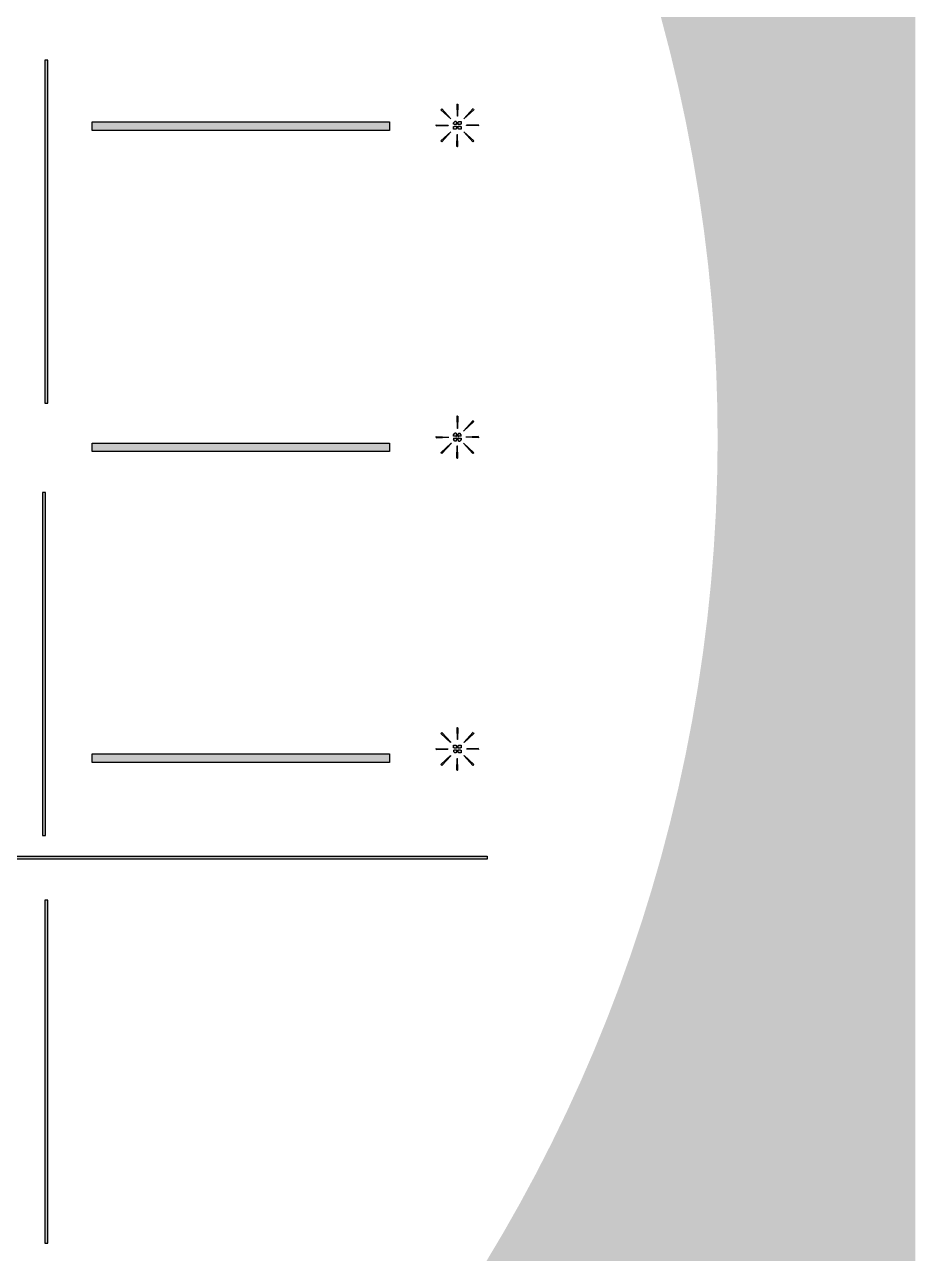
# Model space of a CAD drawing. Header units: inches. Extents: x 0 to 114300, y 0 to 114300.
# Drawn here: x 85721 to 114300, y 30974 to 70381 of the extents above; entities that cross this region are included whole.
import ezdxf

# ---------------------------------------------------------------- set-up
doc = ezdxf.new("R2010")
doc.units = ezdxf.units.IN
doc.header["$MEASUREMENT"] = 0

msp = doc.modelspace()

# ---------------------------------------------------------------- hatches: boundary and pattern name
h = msp.add_hatch()
h.set_pattern_fill('ANSI31', color=256, scale=100)
h.set_pattern_definition([(45, (-3636.992, -6350), (-8.8388348, 8.8388348), [])])
h.paths.add_polyline_path([(114300, 0), (0, 0), (0, 114300), (114300, 114300)])
edge = h.paths.add_edge_path(flags=16)
edge.add_arc((57150, 57150), 50800, 288.3584, 529.7953, ccw=False)
edge.add_line((73150, 8935), (41150, 8935))
edge.add_arc((57150, 57150), 50800, 190.2047, 251.6416, ccw=False)
edge.add_arc((57150, 57150), 50800, 169.7953, 190.2047, ccw=False)
h = msp.add_hatch(color=256)
h.dxf.hatch_style = 1
h.paths.add_polyline_path([(86466, 69238), (86366, 69238), (86366, 58238), (86466, 58238)])
h = msp.add_hatch()
h.set_pattern_fill('ANSI31', color=256)
edge = h.paths.add_edge_path()
edge.add_arc((99605, 67150), 295, 89.0665, 90.9335)
edge.add_line((99600, 67445), (99585, 67825))
edge.add_line((99585, 67825), (99625, 67825))
edge.add_line((99625, 67825), (99610, 67445))
edge = h.paths.add_edge_path()
edge.add_arc((99605, 67150), 295, 44.4681, 45.5319)
edge.add_line((99812, 67361), (100105, 67678))
edge.add_line((100105, 67678), (100119, 67664))
edge.add_line((100119, 67664), (100133, 67650))
edge.add_line((100133, 67650), (99816, 67357))
edge = h.paths.add_edge_path()
edge.add_arc((99605, 67150), 295, 359.0665, 360.9335)
edge.add_line((99900, 67155), (100280, 67170))
edge.add_line((100280, 67170), (100280, 67150))
edge.add_line((100280, 67150), (100280, 67130))
edge.add_line((100280, 67130), (99900, 67145))
edge = h.paths.add_edge_path()
edge.add_arc((99605, 67150), 295, 314.4681, 315.5319)
edge.add_line((99816, 66943), (100133, 66650))
edge.add_line((100133, 66650), (100119, 66636))
edge.add_line((100119, 66636), (100105, 66622))
edge.add_line((100105, 66622), (99812, 66939))
edge = h.paths.add_edge_path()
edge.add_arc((99605, 67150), 295, 269.0665, 270.9335)
edge.add_line((99610, 66855), (99625, 66475))
edge.add_line((99625, 66475), (99605, 66475))
edge.add_line((99605, 66475), (99585, 66475))
edge.add_line((99585, 66475), (99600, 66855))
edge = h.paths.add_edge_path()
edge.add_arc((99605, 67150), 295, 224.4681, 225.5319)
edge.add_line((99398, 66939), (99105, 66622))
edge.add_line((99105, 66622), (99091, 66636))
edge.add_line((99091, 66636), (99077, 66650))
edge.add_line((99077, 66650), (99394, 66943))
edge = h.paths.add_edge_path()
edge.add_arc((99605, 67150), 295, 179.0665, 180.9335)
edge.add_line((99310, 67145), (98930, 67130))
edge.add_line((98930, 67130), (98930, 67150))
edge.add_line((98930, 67150), (98930, 67170))
edge.add_line((98930, 67170), (99310, 67155))
edge = h.paths.add_edge_path()
edge.add_arc((99605, 67150), 295, 134.4681, 135.5319)
edge.add_line((99394, 67357), (99077, 67650))
edge.add_line((99077, 67650), (99091, 67664))
edge.add_line((99091, 67664), (99105, 67678))
edge.add_line((99105, 67678), (99398, 67361))
h.paths.add_polyline_path([(99525, 67275), (99480, 67230), (99480, 67184), (99505, 67184), (99505, 67181), (99530, 67181), (99530, 67178), (99555, 67178), (99555, 67175), (99580, 67175), (99580, 67200), (99577, 67200), (99577, 67225), (99574, 67225), (99574, 67250), (99571, 67250), (99571, 67275)])
h.paths.add_polyline_path([(99571, 67025), (99480, 67025), (99480, 67116), (99505, 67116), (99505, 67119), (99530, 67119), (99530, 67122), (99555, 67122), (99555, 67125), (99580, 67125), (99580, 67100), (99577, 67100), (99577, 67075), (99574, 67075), (99574, 67050), (99571, 67050)])
h.paths.add_polyline_path([(99730, 67116), (99730, 67025), (99639, 67025), (99639, 67050), (99636, 67050), (99636, 67075), (99633, 67075), (99633, 67100), (99630, 67100), (99630, 67125), (99655, 67125), (99655, 67122), (99680, 67122), (99680, 67119), (99705, 67119), (99705, 67116)])
h.paths.add_polyline_path([(99639, 67275), (99730, 67275), (99730, 67184), (99705, 67184), (99705, 67181), (99680, 67181), (99680, 67178), (99655, 67178), (99655, 67175), (99630, 67175), (99630, 67200), (99633, 67200), (99633, 67225), (99636, 67225), (99636, 67250), (99639, 67250)])
h = msp.add_hatch()
h.set_pattern_fill('ANSI31', color=256, scale=10)
h.paths.add_polyline_path([(87885, 67257), (97425, 67257), (97425, 66983), (87885, 66983)])
h.paths.add_polyline_path([(87885, 56961), (97425, 56961), (97425, 56687), (87885, 56687)])
h.paths.add_polyline_path([(87885, 46996), (97425, 46996), (97425, 46722), (87885, 46722)])
h = msp.add_hatch()
h.set_pattern_fill('ANSI31', color=256)
edge = h.paths.add_edge_path()
edge.add_arc((99605, 57150), 274, 314.6033, 315.3967)
edge.add_line((99800, 56957), (100133, 56650))
edge.add_line((100133, 56650), (100119, 56636))
edge.add_line((100119, 56636), (100105, 56622))
edge.add_line((100105, 56622), (99797, 56955))
edge = h.paths.add_edge_path()
edge.add_arc((99605, 57150), 274, 269.1708, 270.8292)
edge.add_line((99609, 56876), (99625, 56475))
edge.add_line((99625, 56475), (99605, 56475))
edge.add_line((99605, 56475), (99585, 56475))
edge.add_line((99585, 56475), (99601, 56876))
edge = h.paths.add_edge_path()
edge.add_arc((99605, 57150), 274, 224.6033, 225.3967)
edge.add_line((99412, 56955), (99105, 56622))
edge.add_line((99105, 56622), (99091, 56636))
edge.add_line((99091, 56636), (99077, 56650))
edge.add_line((99077, 56650), (99410, 56957))
edge = h.paths.add_edge_path()
edge.add_arc((99605, 57150), 274, 179.1708, 180.8292)
edge.add_line((99331, 57146), (98930, 57130))
edge.add_line((98930, 57130), (98930, 57150))
edge.add_line((98930, 57150), (98930, 57170))
edge.add_line((98930, 57170), (99331, 57154))
edge = h.paths.add_edge_path()
edge.add_arc((99605, 57150), 274, 89.1708, 90.8292)
edge.add_line((99601, 57424), (99585, 57825))
edge.add_line((99585, 57825), (99605, 57825))
edge.add_line((99605, 57825), (99625, 57825))
edge.add_line((99625, 57825), (99609, 57424))
edge = h.paths.add_edge_path()
edge.add_arc((99605, 57150), 274, 44.6033, 45.3967)
edge.add_line((99797, 57345), (100105, 57678))
edge.add_line((100105, 57678), (100119, 57664))
edge.add_line((100119, 57664), (100133, 57650))
edge.add_line((100133, 57650), (99800, 57343))
edge = h.paths.add_edge_path()
edge.add_arc((99605, 57150), 274, 359.1708, 360.8292)
edge.add_line((99879, 57154), (100280, 57170))
edge.add_line((100280, 57170), (100280, 57150))
edge.add_line((100280, 57150), (100280, 57130))
edge.add_line((100280, 57130), (99879, 57146))
h.paths.add_polyline_path([(99730, 57071), (99684, 57025), (99639, 57025), (99639, 57050), (99636, 57050), (99636, 57075), (99633, 57075), (99633, 57100), (99630, 57100), (99630, 57125), (99655, 57125), (99655, 57122), (99680, 57122), (99680, 57119), (99705, 57119), (99705, 57116), (99730, 57116)])
h.paths.add_polyline_path([(99525, 57025), (99480, 57071), (99480, 57116), (99505, 57116), (99505, 57119), (99530, 57119), (99530, 57122), (99555, 57122), (99555, 57125), (99580, 57125), (99580, 57100), (99577, 57100), (99577, 57075), (99574, 57075), (99574, 57050), (99571, 57050), (99571, 57025)])
h.paths.add_polyline_path([(99480, 57230), (99525, 57275), (99571, 57275), (99571, 57250), (99574, 57250), (99574, 57225), (99577, 57225), (99577, 57200), (99580, 57200), (99580, 57175), (99555, 57175), (99555, 57178), (99530, 57178), (99530, 57181), (99505, 57181), (99505, 57184), (99480, 57184)])
h.paths.add_polyline_path([(99730, 57230), (99684, 57275), (99639, 57275), (99639, 57250), (99636, 57250), (99636, 57225), (99633, 57225), (99633, 57200), (99630, 57200), (99630, 57175), (99655, 57175), (99655, 57178), (99680, 57178), (99680, 57181), (99705, 57181), (99705, 57184), (99730, 57184)])
h = msp.add_hatch(color=256)
h.dxf.hatch_style = 1
h.paths.add_polyline_path([(86392, 55379), (86292, 55379), (86292, 44379), (86392, 44379)])
h.paths.add_polyline_path([(17608, 43717), (100562, 43717), (100562, 43617), (17608, 43617)])
h.paths.add_polyline_path([(86466, 42305), (86366, 42305), (86366, 31305), (86466, 31305)])
h.paths.add_polyline_path([(27620, 55379), (27520, 55379), (27520, 44379), (27620, 44379)])
h.paths.add_polyline_path([(27694, 42305), (27594, 42305), (27594, 31305), (27694, 31305)])
h.paths.add_polyline_path([(27694, 29226), (27594, 29226), (27594, 18226), (27694, 18226)])
h.paths.add_polyline_path([(17341, 30643), (95846, 30643), (95846, 30543), (17341, 30543)])
h.paths.add_polyline_path([(86466, 29226), (86366, 29226), (86366, 18226), (86466, 18226)])
h.paths.add_polyline_path([(29609, 17563), (84609, 17563), (84609, 17463), (29609, 17463)])
h = msp.add_hatch()
h.set_pattern_fill('ANSI31', color=256)
edge = h.paths.add_edge_path()
edge.add_arc((99605, 47150), 305, 359.025, 360.975)
edge.add_line((99909, 47155), (100280, 47170))
edge.add_line((100280, 47170), (100280, 47150))
edge.add_line((100280, 47150), (100280, 47130))
edge.add_line((100280, 47130), (99909, 47145))
edge = h.paths.add_edge_path()
edge.add_arc((99605, 47150), 305, 314.4144, 315.5856)
edge.add_line((99822, 46937), (100133, 46650))
edge.add_line((100133, 46650), (100119, 46636))
edge.add_line((100119, 46636), (100105, 46622))
edge.add_line((100105, 46622), (99818, 46932))
edge = h.paths.add_edge_path()
edge.add_arc((99605, 47150), 305, 269.025, 270.975)
edge.add_line((99610, 46845), (99625, 46475))
edge.add_line((99625, 46475), (99605, 46475))
edge.add_line((99605, 46475), (99585, 46475))
edge.add_line((99585, 46475), (99600, 46845))
edge = h.paths.add_edge_path()
edge.add_arc((99605, 47150), 305, 224.4144, 225.6248)
edge.add_line((99392, 46932), (99105, 46620))
edge.add_line((99105, 46620), (99077, 46650))
edge.add_line((99077, 46650), (99387, 46937))
edge = h.paths.add_edge_path()
edge.add_arc((99605, 47150), 305, 179.025, 180.975)
edge.add_line((99300, 47145), (98930, 47130))
edge.add_line((98930, 47130), (98930, 47150))
edge.add_line((98930, 47150), (98930, 47170))
edge.add_line((98930, 47170), (99300, 47155))
edge = h.paths.add_edge_path()
edge.add_arc((99605, 47150), 305, 134.4144, 135.5856)
edge.add_line((99387, 47363), (99077, 47650))
edge.add_line((99077, 47650), (99091, 47664))
edge.add_line((99091, 47664), (99105, 47678))
edge.add_line((99105, 47678), (99392, 47368))
edge = h.paths.add_edge_path()
edge.add_arc((99605, 47150), 305, 89.025, 90.975)
edge.add_line((99600, 47455), (99585, 47825))
edge.add_line((99585, 47825), (99605, 47825))
edge.add_line((99605, 47825), (99625, 47825))
edge.add_line((99625, 47825), (99610, 47455))
edge = h.paths.add_edge_path()
edge.add_arc((99605, 47150), 305, 44.4144, 45.5856)
edge.add_line((99818, 47368), (100105, 47678))
edge.add_line((100105, 47678), (100119, 47664))
edge.add_line((100119, 47664), (100133, 47650))
edge.add_line((100133, 47650), (99822, 47363))
h.paths.add_polyline_path([(99525, 47025), (99480, 47071), (99480, 47116), (99505, 47116), (99505, 47119), (99530, 47119), (99530, 47122), (99555, 47122), (99555, 47125), (99580, 47125), (99580, 47100), (99577, 47100), (99577, 47075), (99574, 47075), (99574, 47050), (99571, 47050), (99571, 47025)])
h.paths.add_polyline_path([(99730, 47116), (99730, 47025), (99639, 47025), (99639, 47050), (99636, 47050), (99636, 47075), (99633, 47075), (99633, 47100), (99630, 47100), (99630, 47125), (99655, 47125), (99655, 47122), (99680, 47122), (99680, 47119), (99705, 47119), (99705, 47116)])
h.paths.add_polyline_path([(99639, 47275), (99730, 47275), (99730, 47184), (99705, 47184), (99705, 47181), (99680, 47181), (99680, 47178), (99655, 47178), (99655, 47175), (99630, 47175), (99630, 47200), (99633, 47200), (99633, 47225), (99636, 47225), (99636, 47250), (99639, 47250)])
h.paths.add_polyline_path([(99480, 47184), (99480, 47275), (99571, 47275), (99571, 47250), (99574, 47250), (99574, 47225), (99577, 47225), (99577, 47200), (99580, 47200), (99580, 47175), (99555, 47175), (99555, 47178), (99530, 47178), (99530, 47181), (99505, 47181), (99505, 47184)])

# ---------------------------------------------------------------- linework, layer by layer
for p, q in [((99585, 67825), (99600, 67445)), ((99585, 67825), (99625, 67825)), ((99625, 67825), (99610, 67445)), ((99091, 67664), (99077, 67650)), ((99077, 67650), (99394, 67357)), ((99091, 67664), (99105, 67678)), ((99105, 67678), (99398, 67361)), ((100105, 67678), (99812, 67361)), ((100133, 67650), (99816, 67357)), ((100119, 67664), (100105, 67678)), ((100119, 67664), (100133, 67650)), ((98930, 67150), (98930, 67170)), ((98930, 67170), (99310, 67155)), ((98930, 67150), (98930, 67130)), ((98930, 67130), (99310, 67145)), ((99525, 67275), (99480, 67230)), ((99480, 67184), (99480, 67230)), ((99505, 67184), (99480, 67184)), ((99480, 67025), (99480, 67116)), ((99480, 67116), (99505, 67116)), ((99571, 67025), (99480, 67025)), ((99505, 67181), (99505, 67184)), ((99530, 67181), (99505, 67181)), ((99505, 67116), (99505, 67119)), ((99505, 67119), (99530, 67119)), ((99571, 67275), (99525, 67275)), ((99530, 67178), (99530, 67181)), ((99555, 67178), (99530, 67178)), ((99530, 67119), (99530, 67122)), ((99530, 67122), (99555, 67122)), ((99555, 67175), (99555, 67178)), ((99580, 67175), (99555, 67175)), ((99555, 67122), (99555, 67125)), ((99555, 67125), (99580, 67125)), ((99571, 67275), (99571, 67250)), ((99571, 67275), (99571, 67275)), ((99571, 67250), (99574, 67250)), ((99574, 67050), (99571, 67050)), ((99571, 67050), (99571, 67025)), ((99574, 67250), (99574, 67225)), ((99574, 67225), (99577, 67225)), ((99577, 67075), (99574, 67075)), ((99574, 67075), (99574, 67050)), ((99577, 67225), (99577, 67200)), ((99577, 67200), (99580, 67200)), ((99580, 67100), (99577, 67100)), ((99577, 67100), (99577, 67075)), ((99580, 67200), (99580, 67175)), ((99580, 67125), (99580, 67100)), ((99630, 67175), (99630, 67200)), ((99630, 67200), (99633, 67200)), ((99655, 67175), (99630, 67175)), ((99630, 67100), (99630, 67125)), ((99630, 67125), (99655, 67125)), ((99633, 67100), (99630, 67100)), ((99633, 67200), (99633, 67225)), ((99633, 67225), (99636, 67225)), ((99633, 67075), (99633, 67100)), ((99636, 67075), (99633, 67075)), ((99636, 67225), (99636, 67250)), ((99636, 67250), (99639, 67250)), ((99636, 67050), (99636, 67075)), ((99639, 67050), (99636, 67050)), ((99639, 67250), (99639, 67275)), ((99639, 67275), (99730, 67275)), ((99639, 67025), (99639, 67050)), ((99730, 67025), (99639, 67025)), ((99680, 67178), (99655, 67178)), ((99655, 67178), (99655, 67175)), ((99655, 67125), (99655, 67122)), ((99655, 67122), (99680, 67122)), ((99705, 67181), (99680, 67181)), ((99680, 67181), (99680, 67178)), ((99680, 67122), (99680, 67119)), ((99680, 67119), (99705, 67119)), ((99730, 67184), (99705, 67184)), ((99705, 67184), (99705, 67181)), ((99705, 67119), (99705, 67116)), ((99705, 67116), (99730, 67116)), ((99730, 67275), (99730, 67184)), ((99730, 67116), (99730, 67025)), ((100280, 67170), (99900, 67155)), ((100280, 67130), (99900, 67145)), ((100280, 67150), (100280, 67170)), ((100280, 67150), (100280, 67130)), ((99077, 66650), (99394, 66943)), ((99091, 66636), (99077, 66650)), ((99091, 66636), (99105, 66622)), ((99105, 66622), (99398, 66939)), ((99585, 66475), (99600, 66855)), ((99625, 66475), (99610, 66855)), ((100105, 66622), (99812, 66939)), ((100133, 66650), (99816, 66943)), ((100119, 66636), (100105, 66622)), ((100119, 66636), (100133, 66650)), ((99605, 66475), (99585, 66475)), ((99605, 66475), (99625, 66475)), ((99605, 57825), (99585, 57825)), ((99585, 57825), (99601, 57424)), ((99605, 57825), (99625, 57825)), ((99625, 57825), (99609, 57424)), ((100105, 57678), (99797, 57345)), ((100133, 57650), (99800, 57343)), ((100119, 57664), (100105, 57678)), ((100119, 57664), (100133, 57650)), ((98930, 57150), (98930, 57170)), ((98930, 57170), (99331, 57154)), ((98930, 57150), (98930, 57130)), ((98930, 57130), (99331, 57146)), ((99480, 57230), (99525, 57275)), ((99480, 57184), (99480, 57230)), ((99505, 57184), (99480, 57184)), ((99505, 57181), (99505, 57184)), ((99530, 57181), (99505, 57181)), ((99571, 57275), (99525, 57275)), ((99530, 57178), (99530, 57181)), ((99555, 57178), (99530, 57178)), ((99555, 57175), (99555, 57178)), ((99580, 57175), (99555, 57175)), ((99571, 57275), (99571, 57250)), ((99571, 57250), (99574, 57250)), ((99574, 57250), (99574, 57225)), ((99574, 57225), (99577, 57225)), ((99577, 57225), (99577, 57200)), ((99577, 57200), (99580, 57200)), ((99580, 57200), (99580, 57175)), ((99630, 57175), (99630, 57200)), ((99630, 57200), (99633, 57200)), ((99655, 57175), (99630, 57175)), ((99633, 57200), (99633, 57225)), ((99633, 57225), (99636, 57225)), ((99636, 57225), (99636, 57250)), ((99636, 57250), (99639, 57250)), ((99639, 57250), (99639, 57275)), ((99639, 57275), (99684, 57275)), ((99680, 57178), (99655, 57178)), ((99655, 57178), (99655, 57175)), ((99705, 57181), (99680, 57181)), ((99680, 57181), (99680, 57178)), ((99730, 57230), (99684, 57275)), ((99730, 57184), (99705, 57184)), ((99705, 57184), (99705, 57181)), ((99730, 57184), (99730, 57230)), ((100280, 57170), (99879, 57154)), ((100280, 57130), (99879, 57146)), ((100280, 57150), (100280, 57170)), ((100280, 57150), (100280, 57130)), ((99077, 56650), (99410, 56957)), ((99105, 56622), (99412, 56955)), ((99480, 57116), (99505, 57116)), ((99480, 57116), (99480, 57071)), ((99525, 57025), (99480, 57071)), ((99505, 57116), (99505, 57119)), ((99505, 57119), (99530, 57119)), ((99571, 57025), (99525, 57025)), ((99530, 57119), (99530, 57122)), ((99530, 57122), (99555, 57122)), ((99555, 57122), (99555, 57125)), ((99555, 57125), (99580, 57125)), ((99574, 57050), (99571, 57050)), ((99571, 57050), (99571, 57025)), ((99577, 57075), (99574, 57075)), ((99574, 57075), (99574, 57050)), ((99580, 57100), (99577, 57100)), ((99577, 57100), (99577, 57075)), ((99580, 57125), (99580, 57100)), ((99585, 56475), (99601, 56876)), ((99625, 56475), (99609, 56876)), ((99630, 57100), (99630, 57125)), ((99630, 57125), (99655, 57125)), ((99633, 57100), (99630, 57100)), ((99633, 57075), (99633, 57100)), ((99636, 57075), (99633, 57075)), ((99636, 57050), (99636, 57075)), ((99639, 57050), (99636, 57050)), ((99639, 57025), (99639, 57050)), ((99639, 57025), (99684, 57025)), ((99655, 57125), (99655, 57122)), ((99655, 57122), (99680, 57122)), ((99680, 57122), (99680, 57119)), ((99680, 57119), (99705, 57119)), ((99730, 57071), (99684, 57025)), ((99705, 57119), (99705, 57116)), ((99705, 57116), (99730, 57116)), ((99730, 57116), (99730, 57071)), ((100105, 56622), (99797, 56955)), ((100133, 56650), (99800, 56957)), ((99091, 56636), (99077, 56650)), ((99091, 56636), (99105, 56622)), ((99605, 56475), (99585, 56475)), ((99605, 56475), (99625, 56475)), ((100119, 56636), (100105, 56622)), ((100119, 56636), (100133, 56650)), ((99605, 47825), (99585, 47825)), ((99585, 47825), (99600, 47455)), ((99605, 47825), (99625, 47825)), ((99625, 47825), (99610, 47455)), ((99091, 47664), (99077, 47650)), ((99077, 47650), (99387, 47363)), ((99091, 47664), (99105, 47678)), ((99105, 47678), (99392, 47368)), ((100105, 47678), (99818, 47368)), ((100133, 47650), (99822, 47363)), ((100119, 47664), (100105, 47678)), ((100119, 47664), (100133, 47650)), ((98930, 47150), (98930, 47170)), ((98930, 47170), (99300, 47155)), ((98930, 47150), (98930, 47130)), ((98930, 47130), (99300, 47145)), ((99077, 46650), (99387, 46937)), ((99105, 46620), (99392, 46932)), ((99480, 47275), (99571, 47275)), ((99480, 47184), (99480, 47275)), ((99505, 47184), (99480, 47184)), ((99480, 47116), (99505, 47116)), ((99480, 47116), (99480, 47071)), ((99525, 47025), (99480, 47071)), ((99505, 47181), (99505, 47184)), ((99530, 47181), (99505, 47181)), ((99505, 47116), (99505, 47119)), ((99505, 47119), (99530, 47119)), ((99571, 47025), (99525, 47025)), ((99530, 47178), (99530, 47181)), ((99555, 47178), (99530, 47178)), ((99530, 47119), (99530, 47122)), ((99530, 47122), (99555, 47122)), ((99555, 47175), (99555, 47178)), ((99580, 47175), (99555, 47175)), ((99555, 47122), (99555, 47125)), ((99555, 47125), (99580, 47125)), ((99571, 47275), (99571, 47250)), ((99571, 47250), (99574, 47250)), ((99574, 47050), (99571, 47050)), ((99571, 47050), (99571, 47025)), ((99574, 47250), (99574, 47225)), ((99574, 47225), (99577, 47225)), ((99577, 47075), (99574, 47075)), ((99574, 47075), (99574, 47050)), ((99577, 47225), (99577, 47200)), ((99577, 47200), (99580, 47200)), ((99580, 47100), (99577, 47100)), ((99577, 47100), (99577, 47075)), ((99580, 47200), (99580, 47175)), ((99580, 47125), (99580, 47100)), ((99630, 47175), (99630, 47200)), ((99630, 47200), (99633, 47200)), ((99655, 47175), (99630, 47175)), ((99630, 47100), (99630, 47125)), ((99630, 47125), (99655, 47125)), ((99633, 47100), (99630, 47100)), ((99633, 47200), (99633, 47225)), ((99633, 47225), (99636, 47225)), ((99633, 47075), (99633, 47100)), ((99636, 47075), (99633, 47075)), ((99636, 47225), (99636, 47250)), ((99636, 47250), (99639, 47250)), ((99636, 47050), (99636, 47075)), ((99639, 47050), (99636, 47050)), ((99639, 47250), (99639, 47275)), ((99639, 47275), (99730, 47275)), ((99639, 47025), (99639, 47050)), ((99730, 47025), (99639, 47025)), ((99680, 47178), (99655, 47178)), ((99655, 47178), (99655, 47175)), ((99655, 47125), (99655, 47122)), ((99655, 47122), (99680, 47122)), ((99705, 47181), (99680, 47181)), ((99680, 47181), (99680, 47178)), ((99680, 47122), (99680, 47119)), ((99680, 47119), (99705, 47119)), ((99730, 47184), (99705, 47184)), ((99705, 47184), (99705, 47181)), ((99705, 47119), (99705, 47116)), ((99705, 47116), (99730, 47116)), ((99730, 47275), (99730, 47184)), ((99730, 47116), (99730, 47025)), ((100105, 46622), (99818, 46932)), ((100133, 46650), (99822, 46937)), ((100280, 47170), (99909, 47155)), ((100280, 47130), (99909, 47145)), ((100280, 47150), (100280, 47170)), ((100280, 47150), (100280, 47130)), ((99077, 46650), (99105, 46620)), ((99585, 46475), (99600, 46845)), ((99625, 46475), (99610, 46845)), ((100119, 46636), (100105, 46622)), ((100119, 46636), (100133, 46650)), ((99605, 46475), (99585, 46475)), ((99605, 46475), (99625, 46475))]:
    msp.add_line(p, q)
for points in [[(86466, 69238), (86366, 69238), (86366, 58238), (86466, 58238)], [(87885, 67257), (97425, 67257), (97425, 66983), (87885, 66983)], [(87885, 56961), (97425, 56961), (97425, 56687), (87885, 56687)], [(86392, 55379), (86292, 55379), (86292, 44379), (86392, 44379)], [(87885, 46996), (97425, 46996), (97425, 46722), (87885, 46722)], [(17608, 43717), (100562, 43717), (100562, 43617), (17608, 43617)], [(86466, 42305), (86366, 42305), (86366, 31305), (86466, 31305)]]:
    msp.add_lwpolyline(points, close=True)
for centre, radius, start, end in [((99605, 67150), 295, 89.0665, 90.9335), ((99605, 67150), 295, 179.0665, 180.9335), ((99605, 67150), 295, 134.4681, 135.5319), ((99605, 67150), 295, 44.4681, 45.5319), ((99605, 67150), 295, 359.0665, 0.9335), ((99605, 67150), 295, 224.4681, 225.5319), ((99605, 67150), 295, 269.0665, 270.9335), ((99605, 67150), 295, 314.4681, 315.5319), ((99605, 57150), 274, 179.1708, 180.8292), ((99605, 57150), 274, 89.1708, 90.8292), ((99605, 57150), 274, 44.6033, 45.3967), ((99605, 57150), 274, 359.1708, 0.8292), ((99605, 57150), 274, 224.6033, 225.3967), ((99605, 57150), 274, 269.1708, 270.8292), ((99605, 57150), 274, 314.6033, 315.3967), ((99605, 47150), 305, 134.4144, 135.5856), ((99605, 47150), 305, 89.025, 90.975), ((99605, 47150), 305, 44.4144, 45.5856), ((99605, 47150), 305, 179.025, 180.975), ((99605, 47150), 305, 224.4144, 225.6248), ((99605, 47150), 305, 314.4144, 315.5856), ((99605, 47150), 305, 359.025, 0.975), ((99605, 47150), 305, 269.025, 270.975)]:
    msp.add_arc(centre, radius, start, end)

doc.saveas('drawing.dxf')
